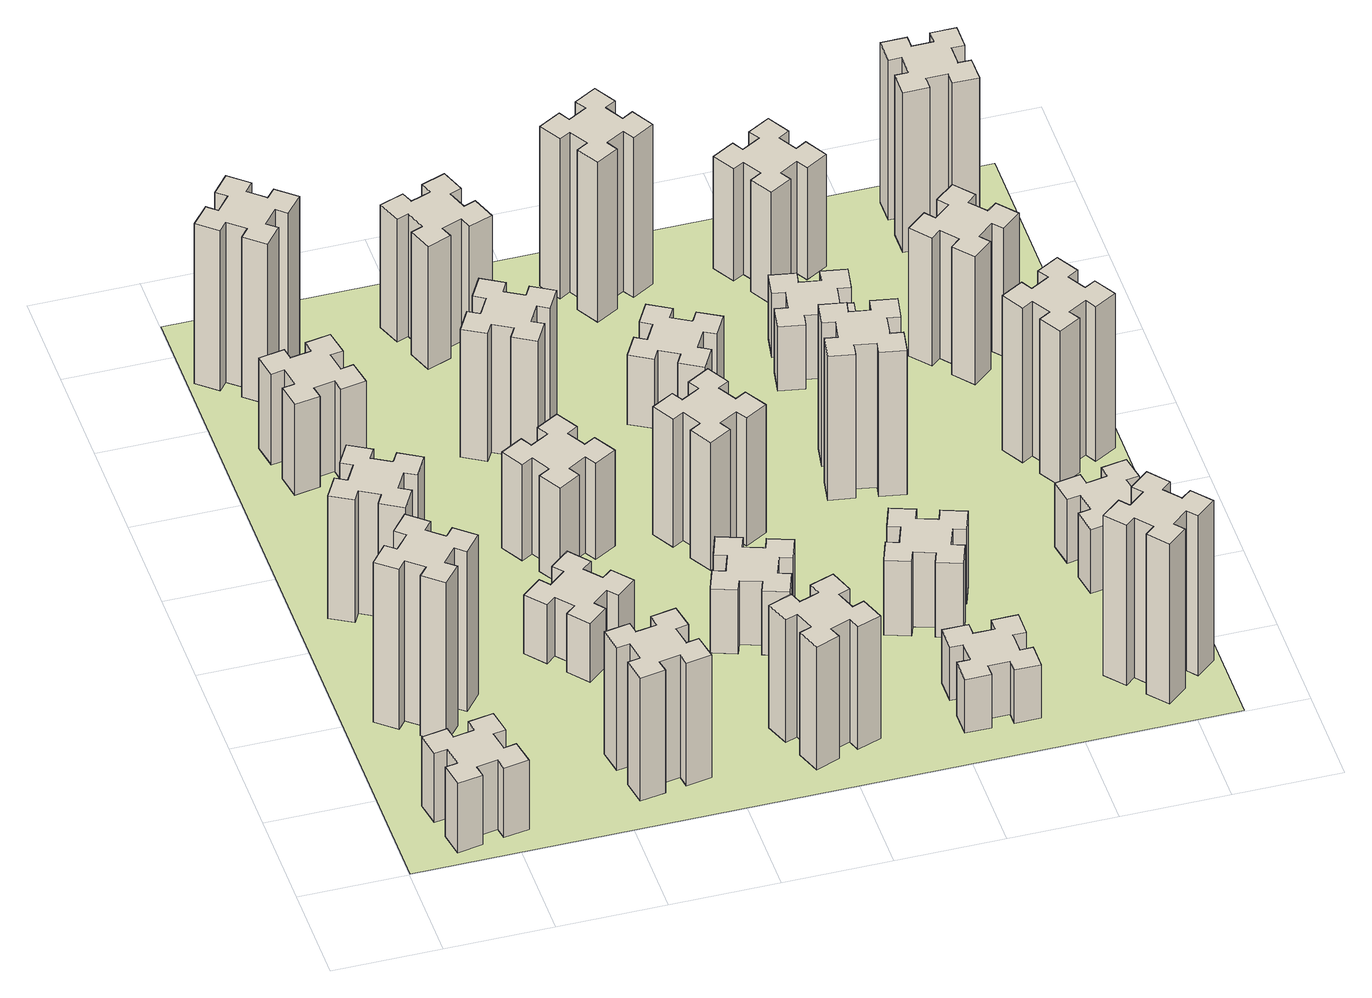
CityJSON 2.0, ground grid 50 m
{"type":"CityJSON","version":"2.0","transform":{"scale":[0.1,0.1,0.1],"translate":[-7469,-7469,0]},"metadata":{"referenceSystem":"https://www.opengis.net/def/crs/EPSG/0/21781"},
"CityObjects":{
"building1":{"type":"Building","attributes":{"class":"1000","function":"1000","usage":"1000","yearOfConstruction":2016,"roofType":"1000","measuredHeight":39,"storeysAboveGround":30,"storeysBelowGround":0},"geometry":[{"type":"Solid","lod":"1","boundaries":[[[[0,1,2,3,4,5,6,7,8,9,10,11,12,13,14,15,16,17,18,19]],[[17,16,20,21]],[[16,15,22,20]],[[15,14,23,22]],[[14,13,24,23]],[[13,12,25,24]],[[12,11,26,25]],[[11,10,27,26]],[[10,9,28,27]],[[9,8,29,28]],[[8,7,30,29]],[[7,6,31,30]],[[6,5,32,31]],[[5,4,33,32]],[[4,3,34,33]],[[3,2,35,34]],[[2,1,36,35]],[[1,0,37,36]],[[0,19,38,37]],[[19,18,39,38]],[[18,17,21,39]],[[24,25,26,27,28,29,30,31,32,33,34,35,36,37,38,39,21,20,22,23]]]]}]},
"building2":{"type":"Building","attributes":{"class":"1000","function":"1000","usage":"1000","yearOfConstruction":2016,"roofType":"1000","measuredHeight":90,"storeysAboveGround":30,"storeysBelowGround":0},"geometry":[{"type":"Solid","lod":"1","boundaries":[[[[40,41,42,43,44,45,46,47,48,49,50,51,52,53,54,55,56,57,58,59]],[[57,56,60,61]],[[56,55,62,60]],[[55,54,63,62]],[[54,53,64,63]],[[53,52,65,64]],[[52,51,66,65]],[[51,50,67,66]],[[50,49,68,67]],[[49,48,69,68]],[[48,47,70,69]],[[47,46,71,70]],[[46,45,72,71]],[[45,44,73,72]],[[44,43,74,73]],[[43,42,75,74]],[[42,41,76,75]],[[41,40,77,76]],[[40,59,78,77]],[[59,58,79,78]],[[58,57,61,79]],[[64,65,66,67,68,69,70,71,72,73,74,75,76,77,78,79,61,60,62,63]]]]}]},
"building3":{"type":"Building","attributes":{"class":"1000","function":"1000","usage":"1000","yearOfConstruction":2016,"roofType":"1000","measuredHeight":69,"storeysAboveGround":30,"storeysBelowGround":0},"geometry":[{"type":"Solid","lod":"1","boundaries":[[[[80,81,82,83,84,85,86,87,88,89,90,91,92,93,94,95,96,97,98,99]],[[97,96,100,101]],[[96,95,102,100]],[[95,94,103,102]],[[94,93,104,103]],[[93,92,105,104]],[[92,91,106,105]],[[91,90,107,106]],[[90,89,108,107]],[[89,88,109,108]],[[88,87,110,109]],[[87,86,111,110]],[[86,85,112,111]],[[85,84,113,112]],[[84,83,114,113]],[[83,82,115,114]],[[82,81,116,115]],[[81,80,117,116]],[[80,99,118,117]],[[99,98,119,118]],[[98,97,101,119]],[[104,105,106,107,108,109,110,111,112,113,114,115,116,117,118,119,101,100,102,103]]]]}]},
"building4":{"type":"Building","attributes":{"class":"1000","function":"1000","usage":"1000","yearOfConstruction":2016,"roofType":"1000","measuredHeight":51,"storeysAboveGround":30,"storeysBelowGround":0},"geometry":[{"type":"Solid","lod":"1","boundaries":[[[[120,121,122,123,124,125,126,127,128,129,130,131,132,133,134,135,136,137,138,139]],[[137,136,140,141]],[[136,135,142,140]],[[135,134,143,142]],[[134,133,144,143]],[[133,132,145,144]],[[132,131,146,145]],[[131,130,147,146]],[[130,129,148,147]],[[129,128,149,148]],[[128,127,150,149]],[[127,126,151,150]],[[126,125,152,151]],[[125,124,153,152]],[[124,123,154,153]],[[123,122,155,154]],[[122,121,156,155]],[[121,120,157,156]],[[120,139,158,157]],[[139,138,159,158]],[[138,137,141,159]],[[144,145,146,147,148,149,150,151,152,153,154,155,156,157,158,159,141,140,142,143]]]]}]},
"building5":{"type":"Building","attributes":{"class":"1000","function":"1000","usage":"1000","yearOfConstruction":2016,"roofType":"1000","measuredHeight":90,"storeysAboveGround":30,"storeysBelowGround":0},"geometry":[{"type":"Solid","lod":"1","boundaries":[[[[160,161,162,163,164,165,166,167,168,169,170,171,172,173,174,175,176,177,178,179]],[[177,176,180,181]],[[176,175,182,180]],[[175,174,183,182]],[[174,173,184,183]],[[173,172,185,184]],[[172,171,186,185]],[[171,170,187,186]],[[170,169,188,187]],[[169,168,189,188]],[[168,167,190,189]],[[167,166,191,190]],[[166,165,192,191]],[[165,164,193,192]],[[164,163,194,193]],[[163,162,195,194]],[[162,161,196,195]],[[161,160,197,196]],[[160,179,198,197]],[[179,178,199,198]],[[178,177,181,199]],[[184,185,186,187,188,189,190,191,192,193,194,195,196,197,198,199,181,180,182,183]]]]}]},
"building6":{"type":"Building","attributes":{"class":"1000","function":"1000","usage":"1000","yearOfConstruction":2016,"roofType":"1000","measuredHeight":69,"storeysAboveGround":30,"storeysBelowGround":0},"geometry":[{"type":"Solid","lod":"1","boundaries":[[[[200,201,202,203,204,205,206,207,208,209,210,211,212,213,214,215,216,217,218,219]],[[217,216,220,221]],[[216,215,222,220]],[[215,214,223,222]],[[214,213,224,223]],[[213,212,225,224]],[[212,211,226,225]],[[211,210,227,226]],[[210,209,228,227]],[[209,208,229,228]],[[208,207,230,229]],[[207,206,231,230]],[[206,205,232,231]],[[205,204,233,232]],[[204,203,234,233]],[[203,202,235,234]],[[202,201,236,235]],[[201,200,237,236]],[[200,219,238,237]],[[219,218,239,238]],[[218,217,221,239]],[[224,225,226,227,228,229,230,231,232,233,234,235,236,237,238,239,221,220,222,223]]]]}]},
"building7":{"type":"Building","attributes":{"class":"1000","function":"1000","usage":"1000","yearOfConstruction":2016,"roofType":"1000","measuredHeight":33,"storeysAboveGround":30,"storeysBelowGround":0},"geometry":[{"type":"Solid","lod":"1","boundaries":[[[[240,241,242,243,244,245,246,247,248,249,250,251,252,253,254,255,256,257,258,259]],[[257,256,260,261]],[[256,255,262,260]],[[255,254,263,262]],[[254,253,264,263]],[[253,252,265,264]],[[252,251,266,265]],[[251,250,267,266]],[[250,249,268,267]],[[249,248,269,268]],[[248,247,270,269]],[[247,246,271,270]],[[246,245,272,271]],[[245,244,273,272]],[[244,243,274,273]],[[243,242,275,274]],[[242,241,276,275]],[[241,240,277,276]],[[240,259,278,277]],[[259,258,279,278]],[[258,257,261,279]],[[264,265,266,267,268,269,270,271,272,273,274,275,276,277,278,279,261,260,262,263]]]]}]},
"building8":{"type":"Building","attributes":{"class":"1000","function":"1000","usage":"1000","yearOfConstruction":2016,"roofType":"1000","measuredHeight":54,"storeysAboveGround":30,"storeysBelowGround":0},"geometry":[{"type":"Solid","lod":"1","boundaries":[[[[280,281,282,283,284,285,286,287,288,289,290,291,292,293,294,295,296,297,298,299]],[[297,296,300,301]],[[296,295,302,300]],[[295,294,303,302]],[[294,293,304,303]],[[293,292,305,304]],[[292,291,306,305]],[[291,290,307,306]],[[290,289,308,307]],[[289,288,309,308]],[[288,287,310,309]],[[287,286,311,310]],[[286,285,312,311]],[[285,284,313,312]],[[284,283,314,313]],[[283,282,315,314]],[[282,281,316,315]],[[281,280,317,316]],[[280,299,318,317]],[[299,298,319,318]],[[298,297,301,319]],[[304,305,306,307,308,309,310,311,312,313,314,315,316,317,318,319,301,300,302,303]]]]}]},
"building9":{"type":"Building","attributes":{"class":"1000","function":"1000","usage":"1000","yearOfConstruction":2016,"roofType":"1000","measuredHeight":72,"storeysAboveGround":30,"storeysBelowGround":0},"geometry":[{"type":"Solid","lod":"1","boundaries":[[[[320,321,322,323,324,325,326,327,328,329,330,331,332,333,334,335,336,337,338,339]],[[337,336,340,341]],[[336,335,342,340]],[[335,334,343,342]],[[334,333,344,343]],[[333,332,345,344]],[[332,331,346,345]],[[331,330,347,346]],[[330,329,348,347]],[[329,328,349,348]],[[328,327,350,349]],[[327,326,351,350]],[[326,325,352,351]],[[325,324,353,352]],[[324,323,354,353]],[[323,322,355,354]],[[322,321,356,355]],[[321,320,357,356]],[[320,339,358,357]],[[339,338,359,358]],[[338,337,341,359]],[[344,345,346,347,348,349,350,351,352,353,354,355,356,357,358,359,341,340,342,343]]]]}]},
"building10":{"type":"Building","attributes":{"class":"1000","function":"1000","usage":"1000","yearOfConstruction":2016,"roofType":"1000","measuredHeight":69,"storeysAboveGround":30,"storeysBelowGround":0},"geometry":[{"type":"Solid","lod":"1","boundaries":[[[[360,361,362,363,364,365,366,367,368,369,370,371,372,373,374,375,376,377,378,379]],[[377,376,380,381]],[[376,375,382,380]],[[375,374,383,382]],[[374,373,384,383]],[[373,372,385,384]],[[372,371,386,385]],[[371,370,387,386]],[[370,369,388,387]],[[369,368,389,388]],[[368,367,390,389]],[[367,366,391,390]],[[366,365,392,391]],[[365,364,393,392]],[[364,363,394,393]],[[363,362,395,394]],[[362,361,396,395]],[[361,360,397,396]],[[360,379,398,397]],[[379,378,399,398]],[[378,377,381,399]],[[384,385,386,387,388,389,390,391,392,393,394,395,396,397,398,399,381,380,382,383]]]]}]},
"building11":{"type":"Building","attributes":{"class":"1000","function":"1000","usage":"1000","yearOfConstruction":2016,"roofType":"1000","measuredHeight":69,"storeysAboveGround":30,"storeysBelowGround":0},"geometry":[{"type":"Solid","lod":"1","boundaries":[[[[400,401,402,403,404,405,406,407,408,409,410,411,412,413,414,415,416,417,418,419]],[[417,416,420,421]],[[416,415,422,420]],[[415,414,423,422]],[[414,413,424,423]],[[413,412,425,424]],[[412,411,426,425]],[[411,410,427,426]],[[410,409,428,427]],[[409,408,429,428]],[[408,407,430,429]],[[407,406,431,430]],[[406,405,432,431]],[[405,404,433,432]],[[404,403,434,433]],[[403,402,435,434]],[[402,401,436,435]],[[401,400,437,436]],[[400,419,438,437]],[[419,418,439,438]],[[418,417,421,439]],[[424,425,426,427,428,429,430,431,432,433,434,435,436,437,438,439,421,420,422,423]]]]}]},
"building12":{"type":"Building","attributes":{"class":"1000","function":"1000","usage":"1000","yearOfConstruction":2016,"roofType":"1000","measuredHeight":36,"storeysAboveGround":30,"storeysBelowGround":0},"geometry":[{"type":"Solid","lod":"1","boundaries":[[[[440,441,442,443,444,445,446,447,448,449,450,451,452,453,454,455,456,457,458,459]],[[457,456,460,461]],[[456,455,462,460]],[[455,454,463,462]],[[454,453,464,463]],[[453,452,465,464]],[[452,451,466,465]],[[451,450,467,466]],[[450,449,468,467]],[[449,448,469,468]],[[448,447,470,469]],[[447,446,471,470]],[[446,445,472,471]],[[445,444,473,472]],[[444,443,474,473]],[[443,442,475,474]],[[442,441,476,475]],[[441,440,477,476]],[[440,459,478,477]],[[459,458,479,478]],[[458,457,461,479]],[[464,465,466,467,468,469,470,471,472,473,474,475,476,477,478,479,461,460,462,463]]]]}]},
"building13":{"type":"Building","attributes":{"class":"1000","function":"1000","usage":"1000","yearOfConstruction":2016,"roofType":"1000","measuredHeight":72,"storeysAboveGround":30,"storeysBelowGround":0},"geometry":[{"type":"Solid","lod":"1","boundaries":[[[[480,481,482,483,484,485,486,487,488,489,490,491,492,493,494,495,496,497,498,499]],[[497,496,500,501]],[[496,495,502,500]],[[495,494,503,502]],[[494,493,504,503]],[[493,492,505,504]],[[492,491,506,505]],[[491,490,507,506]],[[490,489,508,507]],[[489,488,509,508]],[[488,487,510,509]],[[487,486,511,510]],[[486,485,512,511]],[[485,484,513,512]],[[484,483,514,513]],[[483,482,515,514]],[[482,481,516,515]],[[481,480,517,516]],[[480,499,518,517]],[[499,498,519,518]],[[498,497,501,519]],[[504,505,506,507,508,509,510,511,512,513,514,515,516,517,518,519,501,500,502,503]]]]}]},
"building14":{"type":"Building","attributes":{"class":"1000","function":"1000","usage":"1000","yearOfConstruction":2016,"roofType":"1000","measuredHeight":39,"storeysAboveGround":30,"storeysBelowGround":0},"geometry":[{"type":"Solid","lod":"1","boundaries":[[[[520,521,522,523,524,525,526,527,528,529,530,531,532,533,534,535,536,537,538,539]],[[537,536,540,541]],[[536,535,542,540]],[[535,534,543,542]],[[534,533,544,543]],[[533,532,545,544]],[[532,531,546,545]],[[531,530,547,546]],[[530,529,548,547]],[[529,528,549,548]],[[528,527,550,549]],[[527,526,551,550]],[[526,525,552,551]],[[525,524,553,552]],[[524,523,554,553]],[[523,522,555,554]],[[522,521,556,555]],[[521,520,557,556]],[[520,539,558,557]],[[539,538,559,558]],[[538,537,541,559]],[[544,545,546,547,548,549,550,551,552,553,554,555,556,557,558,559,541,540,542,543]]]]}]},
"building15":{"type":"Building","attributes":{"class":"1000","function":"1000","usage":"1000","yearOfConstruction":2016,"roofType":"1000","measuredHeight":30,"storeysAboveGround":30,"storeysBelowGround":0},"geometry":[{"type":"Solid","lod":"1","boundaries":[[[[560,561,562,563,564,565,566,567,568,569,570,571,572,573,574,575,576,577,578,579]],[[577,576,580,581]],[[576,575,582,580]],[[575,574,583,582]],[[574,573,584,583]],[[573,572,585,584]],[[572,571,586,585]],[[571,570,587,586]],[[570,569,588,587]],[[569,568,589,588]],[[568,567,590,589]],[[567,566,591,590]],[[566,565,592,591]],[[565,564,593,592]],[[564,563,594,593]],[[563,562,595,594]],[[562,561,596,595]],[[561,560,597,596]],[[560,579,598,597]],[[579,578,599,598]],[[578,577,581,599]],[[584,585,586,587,588,589,590,591,592,593,594,595,596,597,598,599,581,580,582,583]]]]}]},
"building16":{"type":"Building","attributes":{"class":"1000","function":"1000","usage":"1000","yearOfConstruction":2016,"roofType":"1000","measuredHeight":90,"storeysAboveGround":30,"storeysBelowGround":0},"geometry":[{"type":"Solid","lod":"1","boundaries":[[[[600,601,602,603,604,605,606,607,608,609,610,611,612,613,614,615,616,617,618,619]],[[617,616,620,621]],[[616,615,622,620]],[[615,614,623,622]],[[614,613,624,623]],[[613,612,625,624]],[[612,611,626,625]],[[611,610,627,626]],[[610,609,628,627]],[[609,608,629,628]],[[608,607,630,629]],[[607,606,631,630]],[[606,605,632,631]],[[605,604,633,632]],[[604,603,634,633]],[[603,602,635,634]],[[602,601,636,635]],[[601,600,637,636]],[[600,619,638,637]],[[619,618,639,638]],[[618,617,621,639]],[[624,625,626,627,628,629,630,631,632,633,634,635,636,637,638,639,621,620,622,623]]]]}]},
"building17":{"type":"Building","attributes":{"class":"1000","function":"1000","usage":"1000","yearOfConstruction":2016,"roofType":"1000","measuredHeight":42,"storeysAboveGround":30,"storeysBelowGround":0},"geometry":[{"type":"Solid","lod":"1","boundaries":[[[[640,641,642,643,644,645,646,647,648,649,650,651,652,653,654,655,656,657,658,659]],[[657,656,660,661]],[[656,655,662,660]],[[655,654,663,662]],[[654,653,664,663]],[[653,652,665,664]],[[652,651,666,665]],[[651,650,667,666]],[[650,649,668,667]],[[649,648,669,668]],[[648,647,670,669]],[[647,646,671,670]],[[646,645,672,671]],[[645,644,673,672]],[[644,643,674,673]],[[643,642,675,674]],[[642,641,676,675]],[[641,640,677,676]],[[640,659,678,677]],[[659,658,679,678]],[[658,657,661,679]],[[664,665,666,667,668,669,670,671,672,673,674,675,676,677,678,679,661,660,662,663]]]]}]},
"building18":{"type":"Building","attributes":{"class":"1000","function":"1000","usage":"1000","yearOfConstruction":2016,"roofType":"1000","measuredHeight":81,"storeysAboveGround":30,"storeysBelowGround":0},"geometry":[{"type":"Solid","lod":"1","boundaries":[[[[680,681,682,683,684,685,686,687,688,689,690,691,692,693,694,695,696,697,698,699]],[[697,696,700,701]],[[696,695,702,700]],[[695,694,703,702]],[[694,693,704,703]],[[693,692,705,704]],[[692,691,706,705]],[[691,690,707,706]],[[690,689,708,707]],[[689,688,709,708]],[[688,687,710,709]],[[687,686,711,710]],[[686,685,712,711]],[[685,684,713,712]],[[684,683,714,713]],[[683,682,715,714]],[[682,681,716,715]],[[681,680,717,716]],[[680,699,718,717]],[[699,698,719,718]],[[698,697,701,719]],[[704,705,706,707,708,709,710,711,712,713,714,715,716,717,718,719,701,700,702,703]]]]}]},
"building19":{"type":"Building","attributes":{"class":"1000","function":"1000","usage":"1000","yearOfConstruction":2016,"roofType":"1000","measuredHeight":36,"storeysAboveGround":30,"storeysBelowGround":0},"geometry":[{"type":"Solid","lod":"1","boundaries":[[[[720,721,722,723,724,725,726,727,728,729,730,731,732,733,734,735,736,737,738,739]],[[737,736,740,741]],[[736,735,742,740]],[[735,734,743,742]],[[734,733,744,743]],[[733,732,745,744]],[[732,731,746,745]],[[731,730,747,746]],[[730,729,748,747]],[[729,728,749,748]],[[728,727,750,749]],[[727,726,751,750]],[[726,725,752,751]],[[725,724,753,752]],[[724,723,754,753]],[[723,722,755,754]],[[722,721,756,755]],[[721,720,757,756]],[[720,739,758,757]],[[739,738,759,758]],[[738,737,741,759]],[[744,745,746,747,748,749,750,751,752,753,754,755,756,757,758,759,741,740,742,743]]]]}]},
"building20":{"type":"Building","attributes":{"class":"1000","function":"1000","usage":"1000","yearOfConstruction":2016,"roofType":"1000","measuredHeight":90,"storeysAboveGround":30,"storeysBelowGround":0},"geometry":[{"type":"Solid","lod":"1","boundaries":[[[[760,761,762,763,764,765,766,767,768,769,770,771,772,773,774,775,776,777,778,779]],[[777,776,780,781]],[[776,775,782,780]],[[775,774,783,782]],[[774,773,784,783]],[[773,772,785,784]],[[772,771,786,785]],[[771,770,787,786]],[[770,769,788,787]],[[769,768,789,788]],[[768,767,790,789]],[[767,766,791,790]],[[766,765,792,791]],[[765,764,793,792]],[[764,763,794,793]],[[763,762,795,794]],[[762,761,796,795]],[[761,760,797,796]],[[760,779,798,797]],[[779,778,799,798]],[[778,777,781,799]],[[784,785,786,787,788,789,790,791,792,793,794,795,796,797,798,799,781,780,782,783]]]]}]},
"building21":{"type":"Building","attributes":{"class":"1000","function":"1000","usage":"1000","yearOfConstruction":2016,"roofType":"1000","measuredHeight":63,"storeysAboveGround":30,"storeysBelowGround":0},"geometry":[{"type":"Solid","lod":"1","boundaries":[[[[800,801,802,803,804,805,806,807,808,809,810,811,812,813,814,815,816,817,818,819]],[[817,816,820,821]],[[816,815,822,820]],[[815,814,823,822]],[[814,813,824,823]],[[813,812,825,824]],[[812,811,826,825]],[[811,810,827,826]],[[810,809,828,827]],[[809,808,829,828]],[[808,807,830,829]],[[807,806,831,830]],[[806,805,832,831]],[[805,804,833,832]],[[804,803,834,833]],[[803,802,835,834]],[[802,801,836,835]],[[801,800,837,836]],[[800,819,838,837]],[[819,818,839,838]],[[818,817,821,839]],[[824,825,826,827,828,829,830,831,832,833,834,835,836,837,838,839,821,820,822,823]]]]}]},
"building22":{"type":"Building","attributes":{"class":"1000","function":"1000","usage":"1000","yearOfConstruction":2016,"roofType":"1000","measuredHeight":36,"storeysAboveGround":30,"storeysBelowGround":0},"geometry":[{"type":"Solid","lod":"1","boundaries":[[[[840,841,842,843,844,845,846,847,848,849,850,851,852,853,854,855,856,857,858,859]],[[857,856,860,861]],[[856,855,862,860]],[[855,854,863,862]],[[854,853,864,863]],[[853,852,865,864]],[[852,851,866,865]],[[851,850,867,866]],[[850,849,868,867]],[[849,848,869,868]],[[848,847,870,869]],[[847,846,871,870]],[[846,845,872,871]],[[845,844,873,872]],[[844,843,874,873]],[[843,842,875,874]],[[842,841,876,875]],[[841,840,877,876]],[[840,859,878,877]],[[859,858,879,878]],[[858,857,861,879]],[[864,865,866,867,868,869,870,871,872,873,874,875,876,877,878,879,861,860,862,863]]]]}]},
"building23":{"type":"Building","attributes":{"class":"1000","function":"1000","usage":"1000","yearOfConstruction":2016,"roofType":"1000","measuredHeight":87,"storeysAboveGround":30,"storeysBelowGround":0},"geometry":[{"type":"Solid","lod":"1","boundaries":[[[[880,881,882,883,884,885,886,887,888,889,890,891,892,893,894,895,896,897,898,899]],[[897,896,900,901]],[[896,895,902,900]],[[895,894,903,902]],[[894,893,904,903]],[[893,892,905,904]],[[892,891,906,905]],[[891,890,907,906]],[[890,889,908,907]],[[889,888,909,908]],[[888,887,910,909]],[[887,886,911,910]],[[886,885,912,911]],[[885,884,913,912]],[[884,883,914,913]],[[883,882,915,914]],[[882,881,916,915]],[[881,880,917,916]],[[880,899,918,917]],[[899,898,919,918]],[[898,897,901,919]],[[904,905,906,907,908,909,910,911,912,913,914,915,916,917,918,919,901,900,902,903]]]]}]},
"building24":{"type":"Building","attributes":{"class":"1000","function":"1000","usage":"1000","yearOfConstruction":2016,"roofType":"1000","measuredHeight":72,"storeysAboveGround":30,"storeysBelowGround":0},"geometry":[{"type":"Solid","lod":"1","boundaries":[[[[920,921,922,923,924,925,926,927,928,929,930,931,932,933,934,935,936,937,938,939]],[[937,936,940,941]],[[936,935,942,940]],[[935,934,943,942]],[[934,933,944,943]],[[933,932,945,944]],[[932,931,946,945]],[[931,930,947,946]],[[930,929,948,947]],[[929,928,949,948]],[[928,927,950,949]],[[927,926,951,950]],[[926,925,952,951]],[[925,924,953,952]],[[924,923,954,953]],[[923,922,955,954]],[[922,921,956,955]],[[921,920,957,956]],[[920,939,958,957]],[[939,938,959,958]],[[938,937,941,959]],[[944,945,946,947,948,949,950,951,952,953,954,955,956,957,958,959,941,940,942,943]]]]}]},
"building25":{"type":"Building","attributes":{"class":"1000","function":"1000","usage":"1000","yearOfConstruction":2016,"roofType":"1000","measuredHeight":90,"storeysAboveGround":30,"storeysBelowGround":0},"geometry":[{"type":"Solid","lod":"1","boundaries":[[[[960,961,962,963,964,965,966,967,968,969,970,971,972,973,974,975,976,977,978,979]],[[977,976,980,981]],[[976,975,982,980]],[[975,974,983,982]],[[974,973,984,983]],[[973,972,985,984]],[[972,971,986,985]],[[971,970,987,986]],[[970,969,988,987]],[[969,968,989,988]],[[968,967,990,989]],[[967,966,991,990]],[[966,965,992,991]],[[965,964,993,992]],[[964,963,994,993]],[[963,962,995,994]],[[962,961,996,995]],[[961,960,997,996]],[[960,979,998,997]],[[979,978,999,998]],[[978,977,981,999]],[[984,985,986,987,988,989,990,991,992,993,994,995,996,997,998,999,981,980,982,983]]]]}]},
"landuse1":{"type":"LandUse","attributes":{"name":"plot1","function":"1010"},"geometry":[{"type":"MultiSurface","lod":"1","boundaries":[[[1000,1001,1002,1003]]]}]}
},
"vertices":[
[345,158,0],[444,176,0],[454,117,0],[572,137,0],[551,256,0],[492,245,0],[475,344,0],[534,354,0],[513,472,0],[395,451,0],[405,392,0],[307,375,0],[297,434,0],[178,413,0],[199,295,0],[258,305,0],[276,207,0],[217,197,0],[237,78,0],[356,99,0],[276,207,390],[217,197,390],[258,305,390],[199,295,390],[178,413,390],[297,434,390],[307,375,390],[405,392,390],[395,451,390],[513,472,390],[534,354,390],[475,344,390],[492,245,390],[551,256,390],[572,137,390],[454,117,390],[444,176,390],[345,158,390],[356,99,390],[237,78,390],
[484,1067,0],[408,1132,0],[446,1178,0],[354,1255,0],[277,1163,0],[323,1124,0],[259,1048,0],[213,1086,0],[136,994,0],[228,917,0],[266,963,0],[343,899,0],[304,853,0],[396,776,0],[473,868,0],[427,906,0],[492,983,0],[538,944,0],[615,1036,0],[523,1113,0],[492,983,900],[538,944,900],[427,906,900],[473,868,900],[396,776,900],[304,853,900],[343,899,900],[266,963,900],[228,917,900],[136,994,900],[213,1086,900],[259,1048,900],[323,1124,900],[277,1163,900],[354,1255,900],[446,1178,900],[408,1132,900],[484,1067,900],[523,1113,900],[615,1036,900],
[474,1826,0],[387,1876,0],[417,1928,0],[313,1988,0],[253,1884,0],[305,1854,0],[255,1767,0],[203,1797,0],[143,1693,0],[247,1633,0],[277,1685,0],[364,1635,0],[334,1583,0],[438,1523,0],[498,1627,0],[446,1657,0],[496,1744,0],[548,1714,0],[608,1818,0],[504,1878,0],[496,1744,690],[548,1714,690],[446,1657,690],[498,1627,690],[438,1523,690],[334,1583,690],[364,1635,690],[277,1685,690],[247,1633,690],[143,1693,690],[203,1797,690],[255,1767,690],[305,1854,690],[253,1884,690],[313,1988,690],[417,1928,690],[387,1876,690],[474,1826,690],[504,1878,690],[608,1818,690],
[405,2812,0],[307,2795,0],[297,2854,0],[178,2833,0],[199,2715,0],[258,2725,0],[276,2627,0],[217,2617,0],[237,2498,0],[356,2519,0],[345,2578,0],[444,2596,0],[454,2537,0],[572,2557,0],[551,2676,0],[492,2665,0],[475,2764,0],[534,2774,0],[513,2892,0],[395,2871,0],[475,2764,510],[534,2774,510],[492,2665,510],[551,2676,510],[572,2557,510],[454,2537,510],[444,2596,510],[345,2578,510],[356,2519,510],[237,2498,510],[217,2617,510],[276,2627,510],[258,2725,510],[199,2715,510],[178,2833,510],[297,2854,510],[307,2795,510],[405,2812,510],[395,2871,510],[513,2892,510],
[384,3387,0],[308,3452,0],[346,3498,0],[254,3575,0],[177,3483,0],[223,3444,0],[159,3368,0],[113,3406,0],[36,3314,0],[128,3237,0],[166,3283,0],[243,3219,0],[204,3173,0],[296,3096,0],[373,3188,0],[327,3226,0],[392,3303,0],[438,3264,0],[515,3356,0],[423,3433,0],[392,3303,900],[438,3264,900],[327,3226,900],[373,3188,900],[296,3096,900],[204,3173,900],[243,3219,900],[166,3283,900],[128,3237,900],[36,3314,900],[113,3406,900],[159,3368,900],[223,3444,900],[177,3483,900],[254,3575,900],[346,3498,900],[308,3452,900],[384,3387,900],[423,3433,900],[515,3356,900],
[1332,345,0],[1315,444,0],[1374,454,0],[1353,572,0],[1235,551,0],[1245,492,0],[1147,475,0],[1137,534,0],[1018,513,0],[1039,395,0],[1098,405,0],[1116,307,0],[1057,297,0],[1077,178,0],[1196,199,0],[1185,258,0],[1284,276,0],[1294,217,0],[1412,237,0],[1391,356,0],[1284,276,690],[1294,217,690],[1185,258,690],[1196,199,690],[1077,178,690],[1057,297,690],[1116,307,690],[1098,405,690],[1039,395,690],[1018,513,690],[1137,534,690],[1147,475,690],[1245,492,690],[1235,551,690],[1353,572,690],[1374,454,690],[1315,444,690],[1332,345,690],[1391,356,690],[1412,237,690],
[1083,1332,0],[1006,1267,0],[968,1313,0],[876,1236,0],[953,1144,0],[999,1183,0],[1063,1106,0],[1017,1068,0],[1094,976,0],[1186,1053,0],[1148,1099,0],[1224,1163,0],[1263,1117,0],[1355,1194,0],[1278,1286,0],[1232,1248,0],[1167,1324,0],[1213,1363,0],[1136,1455,0],[1044,1378,0],[1167,1324,330],[1213,1363,330],[1232,1248,330],[1278,1286,330],[1355,1194,330],[1263,1117,330],[1224,1163,330],[1148,1099,330],[1186,1053,330],[1094,976,330],[1017,1068,330],[1063,1106,330],[999,1183,330],[953,1144,330],[876,1236,330],[968,1313,330],[1006,1267,330],[1083,1332,330],[1044,1378,330],[1136,1455,330],
[1336,1867,0],[1286,1954,0],[1338,1984,0],[1278,2088,0],[1174,2028,0],[1204,1976,0],[1117,1926,0],[1087,1978,0],[983,1918,0],[1043,1814,0],[1095,1844,0],[1145,1757,0],[1093,1727,0],[1153,1623,0],[1257,1683,0],[1227,1735,0],[1314,1785,0],[1344,1733,0],[1448,1793,0],[1388,1897,0],[1314,1785,540],[1344,1733,540],[1227,1735,540],[1257,1683,540],[1153,1623,540],[1093,1727,540],[1145,1757,540],[1095,1844,540],[1043,1814,540],[983,1918,540],[1087,1978,540],[1117,1926,540],[1204,1976,540],[1174,2028,540],[1278,2088,540],[1338,1984,540],[1286,1954,540],[1336,1867,540],[1388,1897,540],[1448,1793,540],
[1314,2666,0],[1227,2716,0],[1257,2768,0],[1153,2828,0],[1093,2724,0],[1145,2694,0],[1095,2607,0],[1043,2637,0],[983,2533,0],[1087,2473,0],[1117,2525,0],[1204,2475,0],[1174,2423,0],[1278,2363,0],[1338,2467,0],[1286,2497,0],[1336,2584,0],[1388,2554,0],[1448,2658,0],[1344,2718,0],[1336,2584,720],[1388,2554,720],[1286,2497,720],[1338,2467,720],[1278,2363,720],[1174,2423,720],[1204,2475,720],[1117,2525,720],[1087,2473,720],[983,2533,720],[1043,2637,720],[1095,2607,720],[1145,2694,720],[1093,2724,720],[1153,2828,720],[1257,2768,720],[1227,2716,720],[1314,2666,720],[1344,2718,720],[1448,2658,720],
[1965,496,0],[1871,462,0],[1850,518,0],[1737,477,0],[1779,364,0],[1835,385,0],[1869,291,0],[1813,270,0],[1854,157,0],[1967,199,0],[1946,255,0],[2040,289,0],[2060,233,0],[2173,274,0],[2132,387,0],[2076,366,0],[2042,460,0],[2098,480,0],[2057,593,0],[1944,552,0],[2042,460,690],[2098,480,690],[2076,366,690],[2132,387,690],[2173,274,690],[2060,233,690],[2040,289,690],[1946,255,690],[1967,199,690],[1854,157,690],[1813,270,690],[1869,291,690],[1835,385,690],[1779,364,690],[1737,477,690],[1850,518,690],[1871,462,690],[1965,496,690],[1944,552,690],[2057,593,690],
[1125,3456,0],[1031,3422,0],[1010,3478,0],[897,3437,0],[939,3324,0],[995,3345,0],[1029,3251,0],[973,3230,0],[1014,3117,0],[1127,3159,0],[1106,3215,0],[1200,3249,0],[1220,3193,0],[1333,3234,0],[1292,3347,0],[1236,3326,0],[1202,3420,0],[1258,3440,0],[1217,3553,0],[1104,3512,0],[1202,3420,690],[1258,3440,690],[1236,3326,690],[1292,3347,690],[1333,3234,690],[1220,3193,690],[1200,3249,690],[1106,3215,690],[1127,3159,690],[1014,3117,690],[973,3230,690],[1029,3251,690],[995,3345,690],[939,3324,690],[897,3437,690],[1010,3478,690],[1031,3422,690],[1125,3456,690],[1104,3512,690],[1217,3553,690],
[1769,1200,0],[1735,1106,0],[1679,1127,0],[1637,1014,0],[1750,973,0],[1771,1029,0],[1865,995,0],[1844,939,0],[1957,897,0],[1998,1010,0],[1942,1031,0],[1976,1125,0],[2032,1104,0],[2073,1217,0],[1960,1258,0],[1940,1202,0],[1846,1236,0],[1867,1292,0],[1754,1333,0],[1713,1220,0],[1846,1236,360],[1867,1292,360],[1940,1202,360],[1960,1258,360],[2073,1217,360],[2032,1104,360],[1976,1125,360],[1942,1031,360],[1998,1010,360],[1957,897,360],[1844,939,360],[1865,995,360],[1771,1029,360],[1750,973,360],[1637,1014,360],[1679,1127,360],[1735,1106,360],[1769,1200,360],[1713,1220,360],[1754,1333,360],
[1976,1767,0],[1926,1854,0],[1978,1884,0],[1918,1988,0],[1814,1928,0],[1844,1876,0],[1757,1826,0],[1727,1878,0],[1623,1818,0],[1683,1714,0],[1735,1744,0],[1785,1657,0],[1733,1627,0],[1793,1523,0],[1897,1583,0],[1867,1635,0],[1954,1685,0],[1984,1633,0],[2088,1693,0],[2028,1797,0],[1954,1685,720],[1984,1633,720],[1867,1635,720],[1897,1583,720],[1793,1523,720],[1733,1627,720],[1785,1657,720],[1735,1744,720],[1683,1714,720],[1623,1818,720],[1727,1878,720],[1757,1826,720],[1844,1876,720],[1814,1928,720],[1918,1988,720],[1978,1884,720],[1926,1854,720],[1976,1767,720],[2028,1797,720],[2088,1693,720],
[2026,2497,0],[2076,2584,0],[2128,2554,0],[2188,2658,0],[2084,2718,0],[2054,2666,0],[1967,2716,0],[1997,2768,0],[1893,2828,0],[1833,2724,0],[1885,2694,0],[1835,2607,0],[1783,2637,0],[1723,2533,0],[1827,2473,0],[1857,2525,0],[1944,2475,0],[1914,2423,0],[2018,2363,0],[2078,2467,0],[1944,2475,390],[1914,2423,390],[1857,2525,390],[1827,2473,390],[1723,2533,390],[1783,2637,390],[1835,2607,390],[1885,2694,390],[1833,2724,390],[1893,2828,390],[1997,2768,390],[1967,2716,390],[2054,2666,390],[2084,2718,390],[2188,2658,390],[2128,2554,390],[2076,2584,390],[2026,2497,390],[2078,2467,390],[2018,2363,390],
[2645,265,0],[2745,265,0],[2745,205,0],[2865,205,0],[2865,325,0],[2805,325,0],[2805,425,0],[2865,425,0],[2865,545,0],[2745,545,0],[2745,485,0],[2645,485,0],[2645,545,0],[2525,545,0],[2525,425,0],[2585,425,0],[2585,325,0],[2525,325,0],[2525,205,0],[2645,205,0],[2585,325,300],[2525,325,300],[2585,425,300],[2525,425,300],[2525,545,300],[2645,545,300],[2645,485,300],[2745,485,300],[2745,545,300],[2865,545,300],[2865,425,300],[2805,425,300],[2805,325,300],[2865,325,300],[2865,205,300],[2745,205,300],[2745,265,300],[2645,265,300],[2645,205,300],[2525,205,300],
[1844,3556,0],[1757,3506,0],[1727,3558,0],[1623,3498,0],[1683,3394,0],[1735,3424,0],[1785,3337,0],[1733,3307,0],[1793,3203,0],[1897,3263,0],[1867,3315,0],[1954,3365,0],[1984,3313,0],[2088,3373,0],[2028,3477,0],[1976,3447,0],[1926,3534,0],[1978,3564,0],[1918,3668,0],[1814,3608,0],[1926,3534,900],[1978,3564,900],[1976,3447,900],[2028,3477,900],[2088,3373,900],[1984,3313,900],[1954,3365,900],[1867,3315,900],[1897,3263,900],[1793,3203,900],[1733,3307,900],[1785,3337,900],[1735,3424,900],[1683,3394,900],[1623,3498,900],[1727,3558,900],[1757,3506,900],[1844,3556,900],[1814,3608,900],[1918,3668,900],
[2682,931,0],[2716,1025,0],[2772,1004,0],[2813,1117,0],[2700,1158,0],[2680,1102,0],[2586,1136,0],[2607,1192,0],[2494,1233,0],[2453,1120,0],[2509,1100,0],[2475,1006,0],[2419,1027,0],[2377,914,0],[2490,873,0],[2511,929,0],[2605,895,0],[2584,839,0],[2697,797,0],[2738,910,0],[2605,895,420],[2584,839,420],[2511,929,420],[2490,873,420],[2377,914,420],[2419,1027,420],[2475,1006,420],[2509,1100,420],[2453,1120,420],[2494,1233,420],[2607,1192,420],[2586,1136,420],[2680,1102,420],[2700,1158,420],[2813,1117,420],[2772,1004,420],[2716,1025,420],[2682,931,420],[2738,910,420],[2697,797,420],
[2527,1856,0],[2625,1838,0],[2615,1779,0],[2733,1758,0],[2754,1877,0],[2695,1887,0],[2712,1985,0],[2771,1975,0],[2792,2093,0],[2674,2114,0],[2664,2055,0],[2565,2072,0],[2576,2131,0],[2457,2152,0],[2437,2034,0],[2496,2024,0],[2478,1925,0],[2419,1936,0],[2398,1817,0],[2517,1797,0],[2478,1925,810],[2419,1936,810],[2496,2024,810],[2437,2034,810],[2457,2152,810],[2576,2131,810],[2565,2072,810],[2664,2055,810],[2674,2114,810],[2792,2093,810],[2771,1975,810],[2712,1985,810],[2695,1887,810],[2754,1877,810],[2733,1758,810],[2615,1779,810],[2625,1838,810],[2527,1856,810],[2517,1797,810],[2398,1817,810],
[2664,2795,0],[2565,2812,0],[2576,2871,0],[2457,2892,0],[2437,2774,0],[2496,2764,0],[2478,2665,0],[2419,2676,0],[2398,2557,0],[2517,2537,0],[2527,2596,0],[2625,2578,0],[2615,2519,0],[2733,2498,0],[2754,2617,0],[2695,2627,0],[2712,2725,0],[2771,2715,0],[2792,2833,0],[2674,2854,0],[2712,2725,360],[2771,2715,360],[2695,2627,360],[2754,2617,360],[2733,2498,360],[2615,2519,360],[2625,2578,360],[2527,2596,360],[2517,2537,360],[2398,2557,360],[2419,2676,360],[2478,2665,360],[2496,2764,360],[2437,2774,360],[2457,2892,360],[2576,2871,360],[2565,2812,360],[2664,2795,360],[2674,2854,360],[2792,2833,360],
[3468,259,0],[3544,323,0],[3583,277,0],[3675,354,0],[3598,446,0],[3552,408,0],[3487,484,0],[3533,523,0],[3456,615,0],[3364,538,0],[3403,492,0],[3326,427,0],[3288,473,0],[3196,396,0],[3273,304,0],[3319,343,0],[3383,266,0],[3337,228,0],[3414,136,0],[3506,213,0],[3383,266,900],[3337,228,900],[3319,343,900],[3273,304,900],[3196,396,900],[3288,473,900],[3326,427,900],[3403,492,900],[3364,538,900],[3456,615,900],[3533,523,900],[3487,484,900],[3552,408,900],[3598,446,900],[3675,354,900],[3583,277,900],[3544,323,900],[3468,259,900],[3506,213,900],[3414,136,900],
[2716,3347,0],[2666,3434,0],[2718,3464,0],[2658,3568,0],[2554,3508,0],[2584,3456,0],[2497,3406,0],[2467,3458,0],[2363,3398,0],[2423,3294,0],[2475,3324,0],[2525,3237,0],[2473,3207,0],[2533,3103,0],[2637,3163,0],[2607,3215,0],[2694,3265,0],[2724,3213,0],[2828,3273,0],[2768,3377,0],[2694,3265,630],[2724,3213,630],[2607,3215,630],[2637,3163,630],[2533,3103,630],[2473,3207,630],[2525,3237,630],[2475,3324,630],[2423,3294,630],[2363,3398,630],[2467,3458,630],[2497,3406,630],[2584,3456,630],[2554,3508,630],[2658,3568,630],[2718,3464,630],[2666,3434,630],[2716,3347,630],[2768,3377,630],[2828,3273,630],
[3465,1232,0],[3367,1215,0],[3357,1274,0],[3238,1253,0],[3259,1135,0],[3318,1145,0],[3336,1047,0],[3277,1037,0],[3297,918,0],[3416,939,0],[3405,998,0],[3504,1016,0],[3514,957,0],[3632,977,0],[3611,1096,0],[3552,1085,0],[3535,1184,0],[3594,1194,0],[3573,1312,0],[3455,1291,0],[3535,1184,360],[3594,1194,360],[3552,1085,360],[3611,1096,360],[3632,977,360],[3514,957,360],[3504,1016,360],[3405,998,360],[3416,939,360],[3297,918,360],[3277,1037,360],[3336,1047,360],[3318,1145,360],[3259,1135,360],[3238,1253,360],[3357,1274,360],[3367,1215,360],[3465,1232,360],[3455,1291,360],[3573,1312,360],
[3556,1867,0],[3506,1954,0],[3558,1984,0],[3498,2088,0],[3394,2028,0],[3424,1976,0],[3337,1926,0],[3307,1978,0],[3203,1918,0],[3263,1814,0],[3315,1844,0],[3365,1757,0],[3313,1727,0],[3373,1623,0],[3477,1683,0],[3447,1735,0],[3534,1785,0],[3564,1733,0],[3668,1793,0],[3608,1897,0],[3534,1785,870],[3564,1733,870],[3447,1735,870],[3477,1683,870],[3373,1623,870],[3313,1727,870],[3365,1757,870],[3315,1844,870],[3263,1814,870],[3203,1918,870],[3307,1978,870],[3337,1926,870],[3424,1976,870],[3394,2028,870],[3498,2088,870],[3558,1984,870],[3506,1954,870],[3556,1867,870],[3608,1897,870],[3668,1793,870],
[3119,2563,0],[3183,2486,0],[3137,2448,0],[3214,2356,0],[3306,2433,0],[3268,2479,0],[3344,2543,0],[3383,2497,0],[3475,2574,0],[3398,2666,0],[3352,2628,0],[3287,2704,0],[3333,2743,0],[3256,2835,0],[3164,2758,0],[3203,2712,0],[3126,2647,0],[3088,2693,0],[2996,2616,0],[3073,2524,0],[3126,2647,720],[3088,2693,720],[3203,2712,720],[3164,2758,720],[3256,2835,720],[3333,2743,720],[3287,2704,720],[3352,2628,720],[3398,2666,720],[3475,2574,720],[3383,2497,720],[3344,2543,720],[3268,2479,720],[3306,2433,720],[3214,2356,720],[3137,2448,720],[3183,2486,720],[3119,2563,720],[3073,2524,720],[2996,2616,720],
[3285,3325,0],[3385,3325,0],[3385,3265,0],[3505,3265,0],[3505,3385,0],[3445,3385,0],[3445,3485,0],[3505,3485,0],[3505,3605,0],[3385,3605,0],[3385,3545,0],[3285,3545,0],[3285,3605,0],[3165,3605,0],[3165,3485,0],[3225,3485,0],[3225,3385,0],[3165,3385,0],[3165,3265,0],[3285,3265,0],[3225,3385,900],[3165,3385,900],[3225,3485,900],[3165,3485,900],[3165,3605,900],[3285,3605,900],[3285,3545,900],[3385,3545,900],[3385,3605,900],[3505,3605,900],[3505,3485,900],[3445,3485,900],[3445,3385,900],[3505,3385,900],[3505,3265,900],[3385,3265,900],[3385,3325,900],[3285,3325,900],[3285,3265,900],[3165,3265,900],
[5,3705,0],[3705,3705,0],[3705,5,0],[5,5,0]
]}
